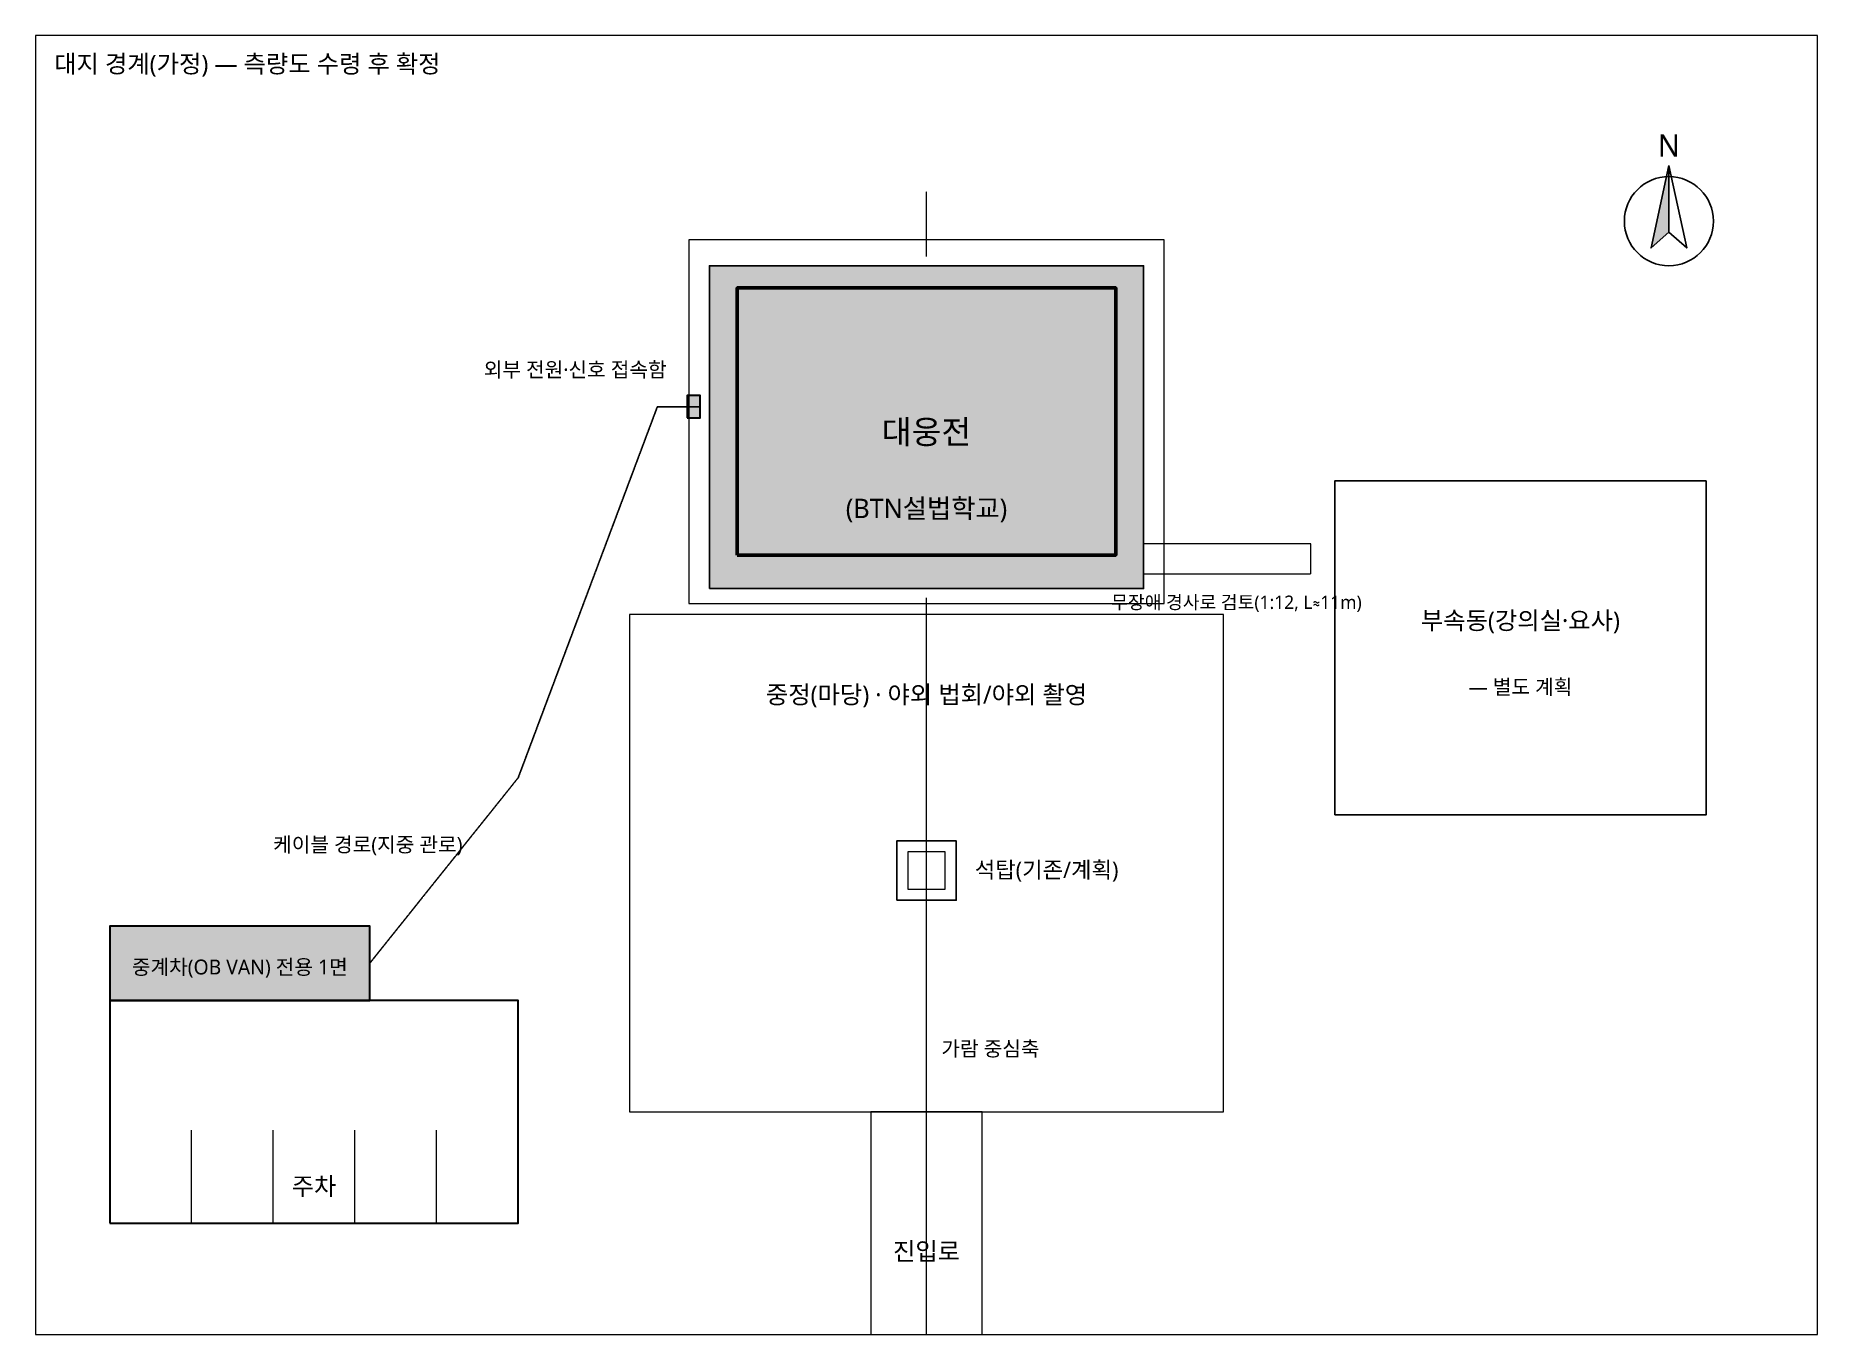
# Model space of a CAD drawing. Header units: millimetres. Extents: x -48000 to 48000, y -42000 to 28000.
import ezdxf
from ezdxf.enums import TextEntityAlignment as Align

# ---------------------------------------------------------------- set-up
doc = ezdxf.new("R2010")
doc.units = ezdxf.units.MM
doc.linetypes.add('CENTER', pattern=[5.08, 3.175, -0.635, 0.635, -0.635])
doc.linetypes.add('DASHED', pattern=[1.524, 1.27, -0.254])
for name, color, linetype, lineweight in [('A-CUT', 7, 'CONTINUOUS', 50), ('A-GRID', 8, 'CENTER', 13), ('A-HID', 8, 'DASHED', 18), ('A-OBJ', 7, 'CONTINUOUS', 25), ('A-TEXT', 7, 'CONTINUOUS', 13), ('A-THIN', 9, 'CONTINUOUS', 13), ('B-BRDC', 1, 'CONTINUOUS', 30), ('B-BRDH', 1, 'DASHED', 25)]:
    doc.layers.add(name, color=color, linetype=linetype, lineweight=lineweight)
doc.styles.add('KR', font='malgun.ttf')

msp = doc.modelspace()

# ---------------------------------------------------------------- hatches: boundary and pattern name
at = {"layer": 'A-CUT'}
msp.add_hatch(color=8, dxfattribs=at).paths.add_polyline_path([(-10200, 0), (10200, 0), (10200, 14400), (-10200, 14400)])
at = {"layer": 'A-OBJ'}
for color, points in [(7, [(40000, 21000), (39040, 16560), (40000, 17400)]), (8, [(-11700, -1800), (11700, -1800), (11700, 15600), (-11700, 15600)])]:
    msp.add_hatch(color=color, dxfattribs=at).paths.add_polyline_path(points)
at = {"layer": 'B-BRDC'}
for points in [[(-12900, 7400), (-12200, 7400), (-12200, 8600), (-12900, 8600)], [(-44000, -24000), (-30000, -24000), (-30000, -20000), (-44000, -20000)]]:
    msp.add_hatch(color=7, dxfattribs=at).paths.add_polyline_path(points)

# ---------------------------------------------------------------- linework, layer by layer
at = {"layer": 'A-CUT'}
msp.add_lwpolyline([(-10200, 0), (10200, 0), (10200, 14400), (-10200, 14400)], close=True, dxfattribs=at)
at = {"layer": 'A-GRID'}
for p, q in [((0, 16100), (0, 19600)), ((0, -42000), (0, -2300))]:
    msp.add_line(p, q, dxfattribs=at)
msp.add_lwpolyline([(-48000, -42000), (48000, -42000), (48000, 28000), (-48000, 28000)], close=True, dxfattribs=at)
at = {"layer": 'A-HID'}
for points in [[(-12800, -2600), (12800, -2600), (12800, 17000), (-12800, 17000)], [(11700, -1000), (20700, -1000), (20700, 600), (11700, 600)]]:
    msp.add_lwpolyline(points, close=True, dxfattribs=at)
at = {"layer": 'A-OBJ'}
for points in [[(40000, 21000), (39040, 16560), (40000, 17400)], [(40000, 21000), (40960, 16560), (40000, 17400)], [(-11700, -1800), (11700, -1800), (11700, 15600), (-11700, 15600)], [(22000, -14000), (42000, -14000), (42000, 4000), (22000, 4000)], [(-1600, -18600), (1600, -18600), (1600, -15400), (-1600, -15400)]]:
    msp.add_lwpolyline(points, close=True, dxfattribs=at)
msp.add_circle((40000, 18000), 2400, dxfattribs=at)
at = {"layer": 'A-THIN'}
for p, q in [((-39600, -36000), (-39600, -31000)), ((-35200, -36000), (-35200, -31000)), ((-30800, -36000), (-30800, -31000)), ((-26400, -36000), (-26400, -31000))]:
    msp.add_line(p, q, dxfattribs=at)
for points in [[(-16000, -30000), (16000, -30000), (16000, -3200), (-16000, -3200)], [(-1000, -18000), (1000, -18000), (1000, -16000), (-1000, -16000)], [(-3000, -42000), (3000, -42000), (3000, -30000), (-3000, -30000)]]:
    msp.add_lwpolyline(points, close=True, dxfattribs=at)
at = {"layer": 'B-BRDC'}
for points in [[(-12900, 7400), (-12200, 7400), (-12200, 8600), (-12900, 8600)], [(-44000, -24000), (-30000, -24000), (-30000, -20000), (-44000, -20000)], [(-44000, -36000), (-22000, -36000), (-22000, -24000), (-44000, -24000)]]:
    msp.add_lwpolyline(points, close=True, dxfattribs=at)
at = {"layer": 'B-BRDH'}
msp.add_lwpolyline([(-30000, -22000), (-22000, -12000), (-14500, 8000), (-12200, 8000)], dxfattribs=at)

# ---------------------------------------------------------------- texts
at = {"layer": 'A-GRID', "style": 'KR'}
msp.add_text('가람 중심축', height=800, dxfattribs=at).set_placement((800, -27000))
at = {"layer": 'A-HID', "style": 'KR'}
msp.add_text('무장애 경사로 검토(1:12, L≈11m)', height=720, dxfattribs=at).set_placement((16700, -2900), align=Align.CENTER)
at = {"layer": 'A-TEXT', "style": 'KR'}
for s, height, p in [('대지 경계(가정) — 측량도 수령 후 확정', 960, (-47000, 26000)), ('석탑(기존/계획)', 880, (2600, -17400))]:
    msp.add_text(s, height=height, dxfattribs=at).set_placement(p)
for s, height, p in [('N', 1200, (40000, 21480)), ('대웅전', 1280, (0, 6000)), ('(BTN설법학교)', 1040, (0, 2000)), ('부속동(강의실·요사)', 960, (32000, -4000)), ('— 별도 계획', 800, (32000, -7500)), ('중정(마당) · 야외 법회/야외 촬영', 960, (0, -8000)), ('주차', 960, (-33000, -34500)), ('진입로', 960, (0, -38000))]:
    msp.add_text(s, height=height, dxfattribs=at).set_placement(p, align=Align.CENTER)
at = {"layer": 'B-BRDC', "style": 'KR'}
for s, p in [('외부 전원·신호 접속함', (-14000, 9600)), ('케이블 경로(지중 관로)', (-25000, -16000))]:
    msp.add_text(s, height=800, dxfattribs=at).set_placement(p, align=Align.RIGHT)
msp.add_text('중계차(OB VAN) 전용 1면', height=800, dxfattribs=at).set_placement((-37000, -22600), align=Align.CENTER)

doc.saveas('drawing.dxf')
